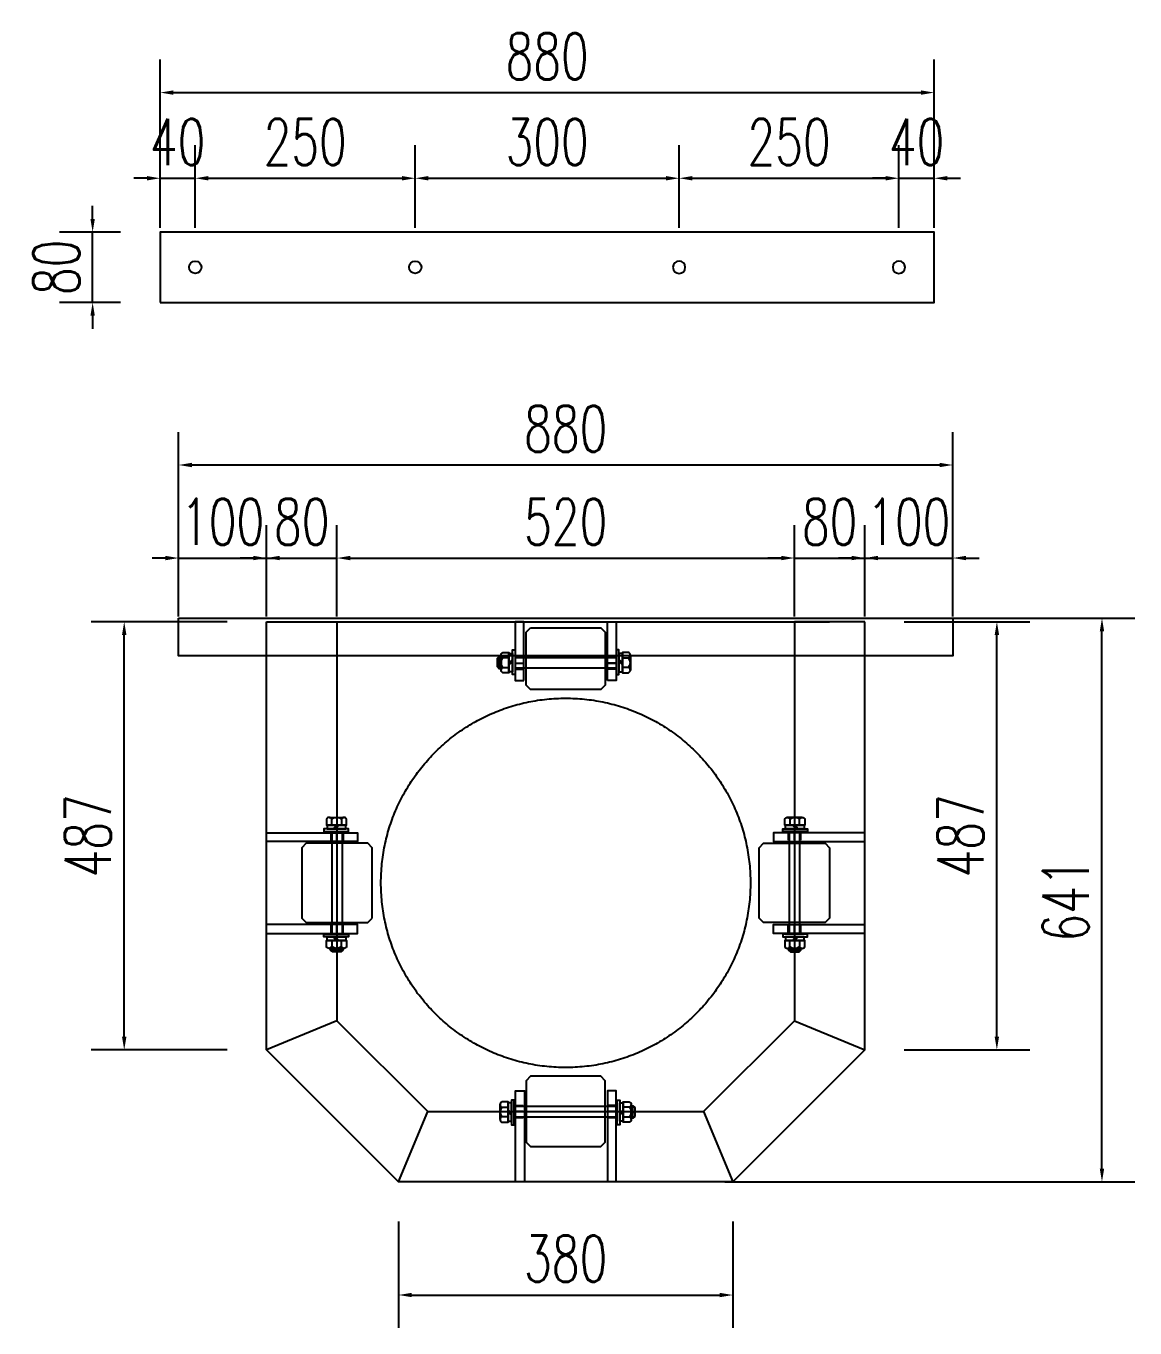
# Model space of a CAD drawing. Header units: millimetres. Extents: x 20612 to 158249, y -13511 to 156976.
# Drawn here: x 57748 to 59008, y 41501 to 42981 of the extents above; entities that cross this region are included whole.
import ezdxf

# ---------------------------------------------------------------- set-up
doc = ezdxf.new("R2010")
doc.units = ezdxf.units.MM
doc.header["$LTSCALE"] = 10
doc.linetypes.add('ACAD_ISO03W100', pattern=[30, 12, -18])
doc.linetypes.add('HIDDEN', pattern=[9.525, 6.35, -3.175])
doc.layers.add('TR', color=6, linetype='HIDDEN')
doc.layers.add('W-STEEL_FRAME钢架', color=3, linetype='Continuous')
doc.styles.add('STANDARD_T3', font='simplex.shx', dxfattribs={"width": 0.7, "bigfont": 'hztxt.shx'})
doc.dimstyles.new('W&&15', dxfattribs={"dimtxt": 52.5, "dimasz": 15, "dimexe": 37.5, "dimexo": 45, "dimgap": 15, "dimtad": 1, "dimdec": 0, "dimzin": 0, "dimdsep": 46, "dimtxsty": 'STANDARD_T3', "dimcen": 0.09, "dimclrd": 1, "dimclre": 1, "dimclrt": 7, "dimazin": 2, "dimtfac": 1, "dimtdec": 0, "dimtix": 1, "dimtmove": 2, "dimatfit": 3, "dimfxl": 100, "dimtolj": 1, "dimtzin": 0, "dimarcsym": 0})

# ---------------------------------------------------------------- blocks, each defined once
blk = doc.blocks.new('*D761')
at = {"color": 1, "lineweight": -2, "transparency": 16777216}
for p, q in [((57921, 42352.7), (57921, 42519.4)), ((58801, 42352.7), (58801, 42519.4)), ((57936, 42481.9), (58786, 42481.9))]:
    blk.add_line(p, q, dxfattribs=at)
at = {"color": 1, "transparency": 16777216}
for points in [[(57936, 42484.4), (57936, 42479.4), (57921, 42481.9)], [(58786, 42484.4), (58786, 42479.4), (58801, 42481.9)]]:
    blk.add_solid(points, dxfattribs=at)
at = {"layer": 'Defpoints', "color": 0, "transparency": 16777216}
for p in [(58801, 42481.9), (57921, 42307.7), (58801, 42307.7)]:
    blk.add_point(p, dxfattribs=at)
at = {"color": 7, "transparency": 16777216, "insert": (58361, 42523.1), "char_height": 52.5, "attachment_point": 5, "style": 'STANDARD_T3'}
blk.add_mtext('\\A1;880', dxfattribs=at)
blk = doc.blocks.new('*D762')
at = {"color": 1, "lineweight": -2, "transparency": 16777216}
for p, q in [((57976, 42303.7), (57821.6, 42303.7)), ((57859.1, 41831.7), (57859.1, 42288.7)), ((57976, 41816.7), (57821.6, 41816.7))]:
    blk.add_line(p, q, dxfattribs=at)
at = {"color": 1, "transparency": 16777216}
for points in [[(57856.6, 42288.7), (57861.6, 42288.7), (57859.1, 42303.7)], [(57856.6, 41831.7), (57861.6, 41831.7), (57859.1, 41816.7)]]:
    blk.add_solid(points, dxfattribs=at)
at = {"layer": 'Defpoints', "color": 0, "transparency": 16777216}
for p in [(57859.1, 42303.7), (58021, 42303.7), (58021, 41816.7)]:
    blk.add_point(p, dxfattribs=at)
at = {"color": 7, "transparency": 16777216, "insert": (57817.8, 42060.2), "char_height": 52.5, "attachment_point": 5, "rotation": 90, "style": 'STANDARD_T3'}
blk.add_mtext('\\A1;487', dxfattribs=at)
blk = doc.blocks.new('*D763')
at = {"color": 1, "lineweight": -2, "transparency": 16777216}
for p, q in [((58171, 41621.7), (58171, 41500.5)), ((58551, 41621.7), (58551, 41500.5)), ((58186, 41538), (58536, 41538))]:
    blk.add_line(p, q, dxfattribs=at)
at = {"color": 1, "transparency": 16777216}
for points in [[(58186, 41540.5), (58186, 41535.5), (58171, 41538)], [(58536, 41540.5), (58536, 41535.5), (58551, 41538)]]:
    blk.add_solid(points, dxfattribs=at)
at = {"layer": 'Defpoints', "color": 0, "transparency": 16777216}
for p in [(58171, 41666.7), (58551, 41666.7), (58551, 41538)]:
    blk.add_point(p, dxfattribs=at)
at = {"color": 7, "transparency": 16777216, "insert": (58361, 41579.3), "char_height": 52.5, "attachment_point": 5, "style": 'STANDARD_T3'}
blk.add_mtext('\\A1;380', dxfattribs=at)
blk = doc.blocks.new('*D764')
at = {"color": 1, "lineweight": -2, "transparency": 16777216}
for p, q in [((58746, 42303.7), (58888.7, 42303.7)), ((58851.2, 41831.7), (58851.2, 42288.7)), ((58746, 41816.7), (58888.7, 41816.7))]:
    blk.add_line(p, q, dxfattribs=at)
at = {"color": 1, "transparency": 16777216}
for points in [[(58848.7, 42288.7), (58853.7, 42288.7), (58851.2, 42303.7)], [(58848.7, 41831.7), (58853.7, 41831.7), (58851.2, 41816.7)]]:
    blk.add_solid(points, dxfattribs=at)
at = {"layer": 'Defpoints', "color": 0, "transparency": 16777216}
for p in [(58701, 42303.7), (58851.2, 42303.7), (58701, 41816.7)]:
    blk.add_point(p, dxfattribs=at)
at = {"color": 7, "transparency": 16777216, "insert": (58809.9, 42060.2), "char_height": 52.5, "attachment_point": 5, "rotation": 90, "style": 'STANDARD_T3'}
blk.add_mtext('\\A1;487', dxfattribs=at)
blk = doc.blocks.new('*D765')
at = {"color": 1, "lineweight": -2, "transparency": 16777216}
for p, q in [((57921, 42309.7), (57921, 42413.6)), ((58021, 42309.7), (58021, 42413.6)), ((57906, 42376.1), (57891, 42376.1)), ((57921, 42376.1), (58021, 42376.1)), ((58036, 42376.1), (58051, 42376.1))]:
    blk.add_line(p, q, dxfattribs=at)
at = {"color": 1, "transparency": 16777216}
for points in [[(57906, 42378.6), (57906, 42373.6), (57921, 42376.1)], [(58036, 42378.6), (58036, 42373.6), (58021, 42376.1)]]:
    blk.add_solid(points, dxfattribs=at)
at = {"layer": 'Defpoints', "color": 0, "transparency": 16777216}
for p in [(58021, 42376.1), (57921, 42264.7), (58021, 42264.7)]:
    blk.add_point(p, dxfattribs=at)
at = {"color": 7, "transparency": 16777216, "insert": (57971, 42417.3), "char_height": 52.5, "attachment_point": 5, "style": 'STANDARD_T3'}
blk.add_mtext('\\A1;100', dxfattribs=at)
blk = doc.blocks.new('*D766')
at = {"color": 1, "lineweight": -2, "transparency": 16777216}
for p, q in [((58021, 42309.7), (58021, 42413.6)), ((58101, 42309.7), (58101, 42413.6)), ((58006, 42376.1), (57991, 42376.1)), ((58021, 42376.1), (58101, 42376.1)), ((58116, 42376.1), (58131, 42376.1))]:
    blk.add_line(p, q, dxfattribs=at)
at = {"color": 1, "transparency": 16777216}
for points in [[(58006, 42378.6), (58006, 42373.6), (58021, 42376.1)], [(58116, 42378.6), (58116, 42373.6), (58101, 42376.1)]]:
    blk.add_solid(points, dxfattribs=at)
at = {"layer": 'Defpoints', "color": 0, "transparency": 16777216}
for p in [(58101, 42376.1), (58021, 42264.7), (58101, 42264.7)]:
    blk.add_point(p, dxfattribs=at)
at = {"color": 7, "transparency": 16777216, "insert": (58061, 42417.3), "char_height": 52.5, "attachment_point": 5, "style": 'STANDARD_T3'}
blk.add_mtext('\\A1;80', dxfattribs=at)
blk = doc.blocks.new('*D767')
at = {"color": 1, "lineweight": -2, "transparency": 16777216}
for p, q in [((58101, 42309.7), (58101, 42413.6)), ((58621, 42309.7), (58621, 42413.6)), ((58116, 42376.1), (58606, 42376.1))]:
    blk.add_line(p, q, dxfattribs=at)
at = {"color": 1, "transparency": 16777216}
for points in [[(58116, 42378.6), (58116, 42373.6), (58101, 42376.1)], [(58606, 42378.6), (58606, 42373.6), (58621, 42376.1)]]:
    blk.add_solid(points, dxfattribs=at)
at = {"layer": 'Defpoints', "color": 0, "transparency": 16777216}
for p in [(58621, 42376.1), (58101, 42264.7), (58621, 42264.7)]:
    blk.add_point(p, dxfattribs=at)
at = {"color": 7, "transparency": 16777216, "insert": (58361, 42417.3), "char_height": 52.5, "attachment_point": 5, "style": 'STANDARD_T3'}
blk.add_mtext('\\A1;520', dxfattribs=at)
blk = doc.blocks.new('*D768')
at = {"color": 1, "lineweight": -2, "transparency": 16777216}
for p, q in [((58621, 42309.7), (58621, 42413.6)), ((58701, 42309.7), (58701, 42413.6)), ((58606, 42376.1), (58591, 42376.1)), ((58621, 42376.1), (58701, 42376.1)), ((58716, 42376.1), (58731, 42376.1))]:
    blk.add_line(p, q, dxfattribs=at)
at = {"color": 1, "transparency": 16777216}
for points in [[(58606, 42378.6), (58606, 42373.6), (58621, 42376.1)], [(58716, 42378.6), (58716, 42373.6), (58701, 42376.1)]]:
    blk.add_solid(points, dxfattribs=at)
at = {"layer": 'Defpoints', "color": 0, "transparency": 16777216}
for p in [(58701, 42376.1), (58621, 42264.7), (58701, 42264.7)]:
    blk.add_point(p, dxfattribs=at)
at = {"color": 7, "transparency": 16777216, "insert": (58661, 42417.3), "char_height": 52.5, "attachment_point": 5, "style": 'STANDARD_T3'}
blk.add_mtext('\\A1;80', dxfattribs=at)
blk = doc.blocks.new('*D769')
at = {"color": 1, "lineweight": -2, "transparency": 16777216}
for p, q in [((58701, 42309.7), (58701, 42413.6)), ((58801, 42309.7), (58801, 42413.6)), ((58686, 42376.1), (58671, 42376.1)), ((58701, 42376.1), (58801, 42376.1)), ((58816, 42376.1), (58831, 42376.1))]:
    blk.add_line(p, q, dxfattribs=at)
at = {"color": 1, "transparency": 16777216}
for points in [[(58686, 42378.6), (58686, 42373.6), (58701, 42376.1)], [(58816, 42378.6), (58816, 42373.6), (58801, 42376.1)]]:
    blk.add_solid(points, dxfattribs=at)
at = {"layer": 'Defpoints', "color": 0, "transparency": 16777216}
for p in [(58801, 42376.1), (58701, 42264.7), (58801, 42264.7)]:
    blk.add_point(p, dxfattribs=at)
at = {"color": 7, "transparency": 16777216, "insert": (58751, 42417.3), "char_height": 52.5, "attachment_point": 5, "style": 'STANDARD_T3'}
blk.add_mtext('\\A1;100', dxfattribs=at)
blk = doc.blocks.new('*U770')
blk.add_circle((0, 0), 7)
blk = doc.blocks.new('*U771')
at = {"color": 0, "linetype": 'ByBlock', "lineweight": -2, "transparency": 16777216}
for p in [(0, 0), (250, 0)]:
    blk.add_blockref('*U770', p, dxfattribs=at)
blk = doc.blocks.new('*U772')
blk.add_circle((0, 0), 7)
blk = doc.blocks.new('*U773')
at = {"color": 0, "linetype": 'ByBlock', "lineweight": -2, "transparency": 16777216}
for p in [(0, 0), (250, 0)]:
    blk.add_blockref('*U772', p, dxfattribs=at)
blk = doc.blocks.new('*D774')
at = {"color": 1, "lineweight": -2, "transparency": 16777216}
for p, q in [((57899.9, 42751.7), (57899.9, 42845.5)), ((57939.9, 42751.7), (57939.9, 42845.5)), ((57884.9, 42808), (57869.9, 42808)), ((57899.9, 42808), (57939.9, 42808)), ((57954.9, 42808), (57969.9, 42808))]:
    blk.add_line(p, q, dxfattribs=at)
at = {"color": 1, "transparency": 16777216}
for points in [[(57884.9, 42810.5), (57884.9, 42805.5), (57899.9, 42808)], [(57954.9, 42810.5), (57954.9, 42805.5), (57939.9, 42808)]]:
    blk.add_solid(points, dxfattribs=at)
at = {"layer": 'Defpoints', "color": 0, "transparency": 16777216}
for p in [(57939.9, 42808), (57899.9, 42706.7), (57939.9, 42706.7)]:
    blk.add_point(p, dxfattribs=at)
at = {"color": 7, "transparency": 16777216, "insert": (57919.9, 42849.3), "char_height": 52.5, "attachment_point": 5, "style": 'STANDARD_T3'}
blk.add_mtext('\\A1;40', dxfattribs=at)
blk = doc.blocks.new('*D775')
at = {"color": 1, "lineweight": -2, "transparency": 16777216}
for p, q in [((57939.9, 42751.7), (57939.9, 42845.5)), ((58189.9, 42751.7), (58189.9, 42845.5)), ((57954.9, 42808), (58174.9, 42808))]:
    blk.add_line(p, q, dxfattribs=at)
at = {"color": 1, "transparency": 16777216}
for points in [[(57954.9, 42810.5), (57954.9, 42805.5), (57939.9, 42808)], [(58174.9, 42810.5), (58174.9, 42805.5), (58189.9, 42808)]]:
    blk.add_solid(points, dxfattribs=at)
at = {"layer": 'Defpoints', "color": 0, "transparency": 16777216}
for p in [(58189.9, 42808), (57939.9, 42706.7), (58189.9, 42706.7)]:
    blk.add_point(p, dxfattribs=at)
at = {"color": 7, "transparency": 16777216, "insert": (58064.9, 42849.3), "char_height": 52.5, "attachment_point": 5, "style": 'STANDARD_T3'}
blk.add_mtext('\\A1;250', dxfattribs=at)
blk = doc.blocks.new('*D776')
at = {"color": 1, "lineweight": -2, "transparency": 16777216}
for p, q in [((58189.9, 42751.7), (58189.9, 42845.5)), ((58489.9, 42751.7), (58489.9, 42845.5)), ((58204.9, 42808), (58474.9, 42808))]:
    blk.add_line(p, q, dxfattribs=at)
at = {"color": 1, "transparency": 16777216}
for points in [[(58204.9, 42810.5), (58204.9, 42805.5), (58189.9, 42808)], [(58474.9, 42810.5), (58474.9, 42805.5), (58489.9, 42808)]]:
    blk.add_solid(points, dxfattribs=at)
at = {"layer": 'Defpoints', "color": 0, "transparency": 16777216}
for p in [(58489.9, 42808), (58189.9, 42706.7), (58489.9, 42706.7)]:
    blk.add_point(p, dxfattribs=at)
at = {"color": 7, "transparency": 16777216, "insert": (58339.9, 42849.3), "char_height": 52.5, "attachment_point": 5, "style": 'STANDARD_T3'}
blk.add_mtext('\\A1;300', dxfattribs=at)
blk = doc.blocks.new('*D777')
at = {"color": 1, "lineweight": -2, "transparency": 16777216}
for p, q in [((58489.9, 42751.7), (58489.9, 42845.5)), ((58739.9, 42751.7), (58739.9, 42845.5)), ((58504.9, 42808), (58724.9, 42808))]:
    blk.add_line(p, q, dxfattribs=at)
at = {"color": 1, "transparency": 16777216}
for points in [[(58504.9, 42810.5), (58504.9, 42805.5), (58489.9, 42808)], [(58724.9, 42810.5), (58724.9, 42805.5), (58739.9, 42808)]]:
    blk.add_solid(points, dxfattribs=at)
at = {"layer": 'Defpoints', "color": 0, "transparency": 16777216}
for p in [(58739.9, 42808), (58489.9, 42706.7), (58739.9, 42706.7)]:
    blk.add_point(p, dxfattribs=at)
at = {"color": 7, "transparency": 16777216, "insert": (58614.9, 42849.3), "char_height": 52.5, "attachment_point": 5, "style": 'STANDARD_T3'}
blk.add_mtext('\\A1;250', dxfattribs=at)
blk = doc.blocks.new('*D778')
at = {"color": 1, "lineweight": -2, "transparency": 16777216}
for p, q in [((58739.9, 42751.7), (58739.9, 42845.5)), ((58779.9, 42751.7), (58779.9, 42845.5)), ((58724.9, 42808), (58709.9, 42808)), ((58739.9, 42808), (58779.9, 42808)), ((58794.9, 42808), (58809.9, 42808))]:
    blk.add_line(p, q, dxfattribs=at)
at = {"color": 1, "transparency": 16777216}
for points in [[(58724.9, 42810.5), (58724.9, 42805.5), (58739.9, 42808)], [(58794.9, 42810.5), (58794.9, 42805.5), (58779.9, 42808)]]:
    blk.add_solid(points, dxfattribs=at)
at = {"layer": 'Defpoints', "color": 0, "transparency": 16777216}
for p in [(58779.9, 42808), (58739.9, 42706.7), (58779.9, 42706.7)]:
    blk.add_point(p, dxfattribs=at)
at = {"color": 7, "transparency": 16777216, "insert": (58759.9, 42849.3), "char_height": 52.5, "attachment_point": 5, "style": 'STANDARD_T3'}
blk.add_mtext('\\A1;40', dxfattribs=at)
blk = doc.blocks.new('*D779')
at = {"color": 1, "lineweight": -2, "transparency": 16777216}
for p, q in [((57823.2, 42761.7), (57823.2, 42776.7)), ((57854.9, 42746.7), (57785.7, 42746.7)), ((57823.2, 42666.7), (57823.2, 42746.7)), ((57854.9, 42666.7), (57785.7, 42666.7)), ((57823.2, 42651.7), (57823.2, 42636.7))]:
    blk.add_line(p, q, dxfattribs=at)
at = {"color": 1, "transparency": 16777216}
for points in [[(57820.7, 42761.7), (57825.7, 42761.7), (57823.2, 42746.7)], [(57820.7, 42651.7), (57825.7, 42651.7), (57823.2, 42666.7)]]:
    blk.add_solid(points, dxfattribs=at)
at = {"layer": 'Defpoints', "color": 0, "transparency": 16777216}
for p in [(57823.2, 42746.7), (57899.9, 42746.7), (57899.9, 42666.7)]:
    blk.add_point(p, dxfattribs=at)
at = {"color": 7, "transparency": 16777216, "insert": (57782, 42706.7), "char_height": 52.5, "attachment_point": 5, "rotation": 90, "style": 'STANDARD_T3'}
blk.add_mtext('\\A1;80', dxfattribs=at)
blk = doc.blocks.new('*D780')
at = {"color": 1, "lineweight": -2, "transparency": 16777216}
for p, q in [((57899.9, 42791.7), (57899.9, 42942.9)), ((58779.9, 42791.7), (58779.9, 42942.9)), ((57914.9, 42905.4), (58764.9, 42905.4))]:
    blk.add_line(p, q, dxfattribs=at)
at = {"color": 1, "transparency": 16777216}
for points in [[(57914.9, 42907.9), (57914.9, 42902.9), (57899.9, 42905.4)], [(58764.9, 42907.9), (58764.9, 42902.9), (58779.9, 42905.4)]]:
    blk.add_solid(points, dxfattribs=at)
at = {"layer": 'Defpoints', "color": 0, "transparency": 16777216}
for p in [(58779.9, 42905.4), (57899.9, 42746.7), (58779.9, 42746.7)]:
    blk.add_point(p, dxfattribs=at)
at = {"color": 7, "transparency": 16777216, "insert": (58339.9, 42946.6), "char_height": 52.5, "attachment_point": 5, "style": 'STANDARD_T3'}
blk.add_mtext('\\A1;880', dxfattribs=at)
blk = doc.blocks.new('*D781')
at = {"color": 1, "lineweight": -2, "transparency": 16777216}
for p, q in [((58541.9, 42307.7), (59008.2, 42307.7)), ((58970.7, 41681.7), (58970.7, 42292.7)), ((58541.9, 41666.7), (59008.2, 41666.7))]:
    blk.add_line(p, q, dxfattribs=at)
at = {"color": 1, "transparency": 16777216}
for points in [[(58968.2, 42292.7), (58973.2, 42292.7), (58970.7, 42307.7)], [(58968.2, 41681.7), (58973.2, 41681.7), (58970.7, 41666.7)]]:
    blk.add_solid(points, dxfattribs=at)
at = {"layer": 'Defpoints', "color": 0, "transparency": 16777216}
for p in [(58496.9, 42307.7), (58970.7, 42307.7), (58496.9, 41666.7)]:
    blk.add_point(p, dxfattribs=at)
at = {"color": 7, "transparency": 16777216, "insert": (58929.4, 41987.2), "char_height": 52.5, "attachment_point": 5, "rotation": 90, "style": 'STANDARD_T3'}
blk.add_mtext('\\A1;641', dxfattribs=at)

msp = doc.modelspace()

# ---------------------------------------------------------------- linework, layer by layer
at = {"color": 4}
for p, q in [((58287.5, 42257.2), (58283.5, 42257.2)), ((58284.5, 42263.2), (58287.5, 42263.2)), ((58287.5, 42251.2), (58284.5, 42251.2)), ((58094.5, 41929.2), (58094.5, 41932.2)), ((58100.5, 41932.2), (58100.5, 41928.2)), ((58106.5, 41932.2), (58106.5, 41929.2)), ((58615.5, 41932.2), (58615.5, 41929.2)), ((58621.5, 41932.2), (58621.5, 41928.2)), ((58627.5, 41929.2), (58627.5, 41932.2)), ((58435.5, 41752.1), (58438.5, 41752.1)), ((58435.5, 41746.1), (58439.5, 41746.1)), ((58438.5, 41740.1), (58435.5, 41740.1))]:
    msp.add_line(p, q, dxfattribs=at)
for p, q in [((58296.5, 42262.7), (58289.5, 42262.7)), ((58300.5, 42260.5), (58296.5, 42257.2)), ((58300.5, 42258.2), (58296.5, 42254.9)), ((58421.5, 42260.5), (58425.5, 42257.2)), ((58421.5, 42258.2), (58425.5, 42254.9)), ((58425.5, 42262.7), (58432.5, 42262.7)), ((58434.5, 42265.7), (58434.5, 42248.1)), ((58289.5, 42251.7), (58296.5, 42251.7)), ((58432.5, 42251.7), (58425.5, 42251.7)), ((58092, 42081.2), (58109.5, 42081.2)), ((58095, 42072.2), (58095, 42079.2)), ((58106, 42079.2), (58106, 42072.2)), ((58630, 42081.2), (58612.4, 42081.2)), ((58616, 42079.2), (58616, 42072.2)), ((58627, 42072.2), (58627, 42079.2)), ((58097.1, 42068.2), (58100.5, 42072.2)), ((58099.4, 42068.2), (58102.8, 42072.2)), ((58622.5, 42068.2), (58619.2, 42072.2)), ((58624.8, 42068.2), (58621.5, 42072.2)), ((58097.1, 41945.2), (58100.5, 41941.2)), ((58099.4, 41945.2), (58102.8, 41941.2)), ((58622.5, 41945.2), (58619.2, 41941.2)), ((58624.8, 41945.2), (58621.5, 41941.2)), ((58095, 41941.2), (58095, 41934.2)), ((58106, 41934.2), (58106, 41941.2)), ((58616, 41934.2), (58616, 41941.2)), ((58627, 41941.2), (58627, 41934.2)), ((58286.5, 41737.6), (58286.5, 41755.2)), ((58288.5, 41751.6), (58295.5, 41751.6)), ((58295.5, 41740.6), (58288.5, 41740.6)), ((58299.5, 41745.1), (58295.5, 41748.5)), ((58299.5, 41742.8), (58295.5, 41746.1)), ((58422.5, 41745.1), (58426.5, 41748.5)), ((58422.5, 41742.8), (58426.5, 41746.1)), ((58433.5, 41751.6), (58426.5, 41751.6)), ((58426.5, 41740.6), (58433.5, 41740.6))]:
    msp.add_line(p, q)
at = {"color": 1}
for p, q in [((58313.5, 42263.7), (58303.5, 42263.7)), ((58418.5, 42263.7), (58408.5, 42263.7)), ((58408.5, 42263.7), (58418.5, 42263.7)), ((58303.5, 42249.7), (58313.5, 42249.7)), ((58418.5, 42249.7), (58408.5, 42249.7)), ((58418.5, 42249.7), (58408.5, 42249.7)), ((58094, 42065.2), (58094, 42055.2)), ((58108, 42065.2), (58108, 42055.2)), ((58614, 42065.2), (58614, 42055.2)), ((58628, 42065.2), (58628, 42055.2)), ((58094, 41958.2), (58094, 41948.2)), ((58108, 41948.2), (58108, 41958.2)), ((58614, 41948.2), (58614, 41958.2)), ((58628, 41958.2), (58628, 41948.2)), ((58302.5, 41753.7), (58312.5, 41753.7)), ((58419.5, 41753.7), (58409.5, 41753.7)), ((58302.5, 41739.7), (58312.5, 41739.7)), ((58409.5, 41739.7), (58419.5, 41739.7))]:
    msp.add_line(p, q, dxfattribs=at)
at = {"color": 2}
for p, q in [((58303.5, 42256.7), (58313.5, 42256.7)), ((58408.5, 42256.7), (58418.5, 42256.7)), ((58418.5, 42256.7), (58408.5, 42256.7)), ((58101, 42055.2), (58101, 42065.2)), ((58621, 42055.2), (58621, 42065.2)), ((58101, 41948.2), (58101, 41958.2)), ((58621, 41948.2), (58621, 41958.2)), ((58312.5, 41746.7), (58302.5, 41746.7)), ((58419.5, 41746.7), (58409.5, 41746.7))]:
    msp.add_line(p, q, dxfattribs=at)
at = {"color": 6, "linetype": 'ACAD_ISO03W100'}
for p, q in [((58418, 42262.7), (58304, 42262.7)), ((58418, 42250.7), (58304, 42250.7)), ((58095, 42063.4), (58095, 41949.4)), ((58107, 42063.4), (58107, 41949.4)), ((58615, 42063.4), (58615, 41949.4)), ((58627, 42063.4), (58627, 41949.4)), ((58304.2, 41752.7), (58418.2, 41752.7)), ((58304.2, 41740.7), (58418.2, 41740.7))]:
    msp.add_line(p, q, dxfattribs=at)
for points in [[(58313.5, 42236.7), (58313.5, 42303.7), (58303.5, 42303.7), (58303.5, 42236.7)], [(58408.5, 42236.7), (58408.5, 42303.7), (58418.5, 42303.7), (58418.5, 42236.7)], [(58321, 42296.7), (58401, 42296.7), (58406, 42291.7), (58406, 42231.7), (58401, 42226.7), (58321, 42226.7), (58316, 42231.7), (58316, 42291.7)], [(58283.5, 42262.2), (58285.5, 42264.2), (58285.5, 42250.2), (58283.5, 42252.2)], [(58287.5, 42265.7), (58287.5, 42262.7), (58287.5, 42251.7), (58287.5, 42248.7)], [(58141, 41966.7), (58141, 42046.7), (58136, 42051.7), (58066, 42051.7), (58061, 42046.7), (58061, 41966.7), (58066, 41961.7), (58136, 41961.7)], [(58581, 41966.7), (58581, 42046.7), (58586, 42051.7), (58656, 42051.7), (58661, 42046.7), (58661, 41966.7), (58656, 41961.7), (58586, 41961.7)], [(58092, 41932.2), (58095, 41932.2), (58106, 41932.2), (58109, 41932.2)], [(58095.5, 41928.2), (58093.5, 41930.2), (58107.5, 41930.2), (58105.5, 41928.2)], [(58630, 41932.2), (58627, 41932.2), (58616, 41932.2), (58613, 41932.2)], [(58626.5, 41928.2), (58628.5, 41930.2), (58614.5, 41930.2), (58616.5, 41928.2)], [(58401, 41786.7), (58321, 41786.7), (58316, 41781.7), (58316, 41711.7), (58321, 41706.7), (58401, 41706.7), (58406, 41711.7), (58406, 41781.7)], [(58435.5, 41737.6), (58435.5, 41740.6), (58435.5, 41751.6), (58435.5, 41754.6)], [(58439.5, 41741.1), (58437.5, 41739.1), (58437.5, 41753.1), (58439.5, 41751.1)]]:
    msp.add_lwpolyline(points, close=True)
for points in [[(58300.5, 42243.7), (58300.5, 42271.7), (58303.5, 42271.7), (58303.5, 42243.7), (58300.5, 42243.7), (58300.5, 42244.7)], [(58421.5, 42243.7), (58421.5, 42271.7), (58418.5, 42271.7), (58418.5, 42243.7), (58421.5, 42243.7), (58421.5, 42244.7)], [(58285.5, 42264.2), (58287.5, 42264.2), (58287.5, 42250.2), (58285.5, 42250.2)], [(58114, 42068.2), (58086, 42068.2), (58086, 42065.2), (58114, 42065.2), (58114, 42068.2), (58113, 42068.2)], [(58608, 42068.2), (58636, 42068.2), (58636, 42065.2), (58608, 42065.2), (58608, 42068.2), (58609, 42068.2)], [(58114, 41945.2), (58086, 41945.2), (58086, 41948.2), (58114, 41948.2), (58114, 41945.2), (58113, 41945.2)], [(58608, 41945.2), (58636, 41945.2), (58636, 41948.2), (58608, 41948.2), (58608, 41945.2), (58609, 41945.2)], [(58093.5, 41930.2), (58093.5, 41932.2), (58107.5, 41932.2), (58107.5, 41930.2)], [(58628.5, 41930.2), (58628.5, 41932.2), (58614.5, 41932.2), (58614.5, 41930.2)], [(58299.5, 41759.6), (58299.5, 41731.6), (58302.5, 41731.6), (58302.5, 41759.6), (58299.5, 41759.6), (58299.5, 41758.6)], [(58422.5, 41759.6), (58422.5, 41731.6), (58419.5, 41731.6), (58419.5, 41759.6), (58422.5, 41759.6), (58422.5, 41758.6)], [(58437.5, 41739.1), (58435.5, 41739.1), (58435.5, 41753.1), (58437.5, 41753.1)]]:
    msp.add_lwpolyline(points)
for points in [[(58289.5, 42268.7), (58296.5, 42268.7), (58296.5, 42267.7), (58300.5, 42267.7), (58300.5, 42246.7), (58296.5, 42246.7), (58296.5, 42267.7), (58296.5, 42245.7), (58289.5, 42245.7, -0.666667), (58289.5, 42251.7, -0.363636), (58289.5, 42262.7, -0.666667)], [(58432.5, 42268.7), (58425.5, 42268.7), (58425.5, 42267.7), (58421.5, 42267.7), (58421.5, 42246.7), (58425.5, 42246.7), (58425.5, 42267.7), (58425.5, 42245.7), (58432.5, 42245.7, 0.666667), (58432.5, 42251.7, 0.363636), (58432.5, 42262.7, 0.666667)], [(58089, 42079.2), (58089, 42072.2), (58090, 42072.2), (58090, 42068.2), (58111, 42068.2), (58111, 42072.2), (58090, 42072.2), (58112, 42072.2), (58112, 42079.2, 0.666667), (58106, 42079.2, 0.363636), (58095, 42079.2, 0.666667)], [(58633, 42079.2), (58633, 42072.2), (58632, 42072.2), (58632, 42068.2), (58611, 42068.2), (58611, 42072.2), (58632, 42072.2), (58610, 42072.2), (58610, 42079.2, -0.666667), (58616, 42079.2, -0.363636), (58627, 42079.2, -0.666667)], [(58089, 41934.2), (58089, 41941.2), (58090, 41941.2), (58090, 41945.2), (58111, 41945.2), (58111, 41941.2), (58090, 41941.2), (58112, 41941.2), (58112, 41934.2, -0.666667), (58106, 41934.2, -0.363636), (58095, 41934.2, -0.666667)], [(58633, 41934.2), (58633, 41941.2), (58632, 41941.2), (58632, 41945.2), (58611, 41945.2), (58611, 41941.2), (58632, 41941.2), (58610, 41941.2), (58610, 41934.2, 0.666667), (58616, 41934.2, 0.363636), (58627, 41934.2, 0.666667)], [(58288.5, 41734.6), (58295.5, 41734.6), (58295.5, 41735.6), (58299.5, 41735.6), (58299.5, 41756.6), (58295.5, 41756.6), (58295.5, 41735.6), (58295.5, 41757.6), (58288.5, 41757.6, 0.666667), (58288.5, 41751.6, 0.363636), (58288.5, 41740.6, 0.666667)], [(58433.5, 41734.6), (58426.5, 41734.6), (58426.5, 41735.6), (58422.5, 41735.6), (58422.5, 41756.6), (58426.5, 41756.6), (58426.5, 41735.6), (58426.5, 41757.6), (58433.5, 41757.6, -0.666667), (58433.5, 41751.6, -0.363636), (58433.5, 41740.6, -0.666667)]]:
    msp.add_lwpolyline(points, format="xyb", close=True)
at = {"color": 0}
for points in [[(58021, 42063.7), (58124.5, 42063.7), (58124.5, 42053.7), (58021, 42053.7)], [(58701, 42063.7), (58597.4, 42063.7), (58597.4, 42053.7), (58701, 42053.7)], [(58021, 41949.2), (58124.5, 41949.2), (58124.5, 41959.2), (58021, 41959.2)], [(58701, 41949.2), (58597.4, 41949.2), (58597.4, 41959.2), (58701, 41959.2)], [(58304, 41666.7), (58304, 41770.2), (58314, 41770.2), (58314, 41666.7)], [(58418.5, 41666.7), (58418.5, 41770.2), (58408.5, 41770.2), (58408.5, 41666.7)]]:
    msp.add_lwpolyline(points, dxfattribs=at)
at = {"layer": 'TR', "ltscale": 100}
msp.add_circle((58361, 42006.7), 210, dxfattribs=at)
at = {"layer": 'W-STEEL_FRAME钢架'}
for p, q in [((58061, 42303.7), (58661, 42303.7)), ((58204.1, 41746.7), (58101, 41849.8)), ((58517.8, 41746.7), (58621, 41849.8)), ((58171, 41666.7), (58021, 41816.7)), ((58551, 41666.7), (58701, 41816.7))]:
    msp.add_line(p, q, dxfattribs=at)
for points in [[(57899.9, 42666.7), (58779.9, 42666.7), (58779.9, 42746.7), (57899.9, 42746.7)], [(57921, 42307.7), (58801, 42307.7), (58801, 42264.7), (57921, 42264.7)], [(58021, 42303.7), (58101, 42303.7), (58101, 41849.8), (58021, 41816.7)], [(58701, 42303.7), (58621, 42303.7), (58621, 41849.8), (58701, 41816.7)], [(58204.1, 41746.7), (58517.8, 41746.7), (58551, 41666.7), (58171, 41666.7)]]:
    msp.add_lwpolyline(points, close=True, dxfattribs=at)

# ---------------------------------------------------------------- block references
msp.add_blockref('*U771', (57939.9, 42706.7))
at = {"xscale": -1}
msp.add_blockref('*U773', (58739.9, 42706.7), dxfattribs=at)

# ---------------------------------------------------------------- dimensions: what is measured, and where the dimension line sits
for base, p1, p2, picture, middle in [((58779.9, 42905.4), (57899.9, 42746.7), (58779.9, 42746.7), '*D780', (58339.9, 42946.6)), ((57939.9, 42808), (57899.9, 42706.7), (57939.9, 42706.7), '*D774', (57919.9, 42849.3)), ((58189.9, 42808), (57939.9, 42706.7), (58189.9, 42706.7), '*D775', (58064.9, 42849.3)), ((58489.9, 42808), (58189.9, 42706.7), (58489.9, 42706.7), '*D776', (58339.9, 42849.3)), ((58739.9, 42808), (58489.9, 42706.7), (58739.9, 42706.7), '*D777', (58614.9, 42849.3)), ((58779.9, 42808), (58739.9, 42706.7), (58779.9, 42706.7), '*D778', (58759.9, 42849.3)), ((58801, 42481.9), (57921, 42307.7), (58801, 42307.7), '*D761', (58361, 42523.1)), ((58021, 42376.1), (57921, 42264.7), (58021, 42264.7), '*D765', (57971, 42417.3)), ((58101, 42376.1), (58021, 42264.7), (58101, 42264.7), '*D766', (58061, 42417.3)), ((58621, 42376.1), (58101, 42264.7), (58621, 42264.7), '*D767', (58361, 42417.3)), ((58701, 42376.1), (58621, 42264.7), (58701, 42264.7), '*D768', (58661, 42417.3)), ((58801, 42376.1), (58701, 42264.7), (58801, 42264.7), '*D769', (58751, 42417.3)), ((58551, 41538), (58171, 41666.7), (58551, 41666.7), '*D763', (58361, 41579.3))]:
    dim = msp.add_linear_dim(base=base, p1=p1, p2=p2, dimstyle='W&&15')
    dim.commit()
    dim.dimension.update_dxf_attribs({"geometry": picture, "text_midpoint": middle})
for base, p1, p2, picture, middle in [((57823.2, 42746.7), (57899.9, 42666.7), (57899.9, 42746.7), '*D779', (57782, 42706.7)), ((57859.1, 42303.7), (58021, 41816.7), (58021, 42303.7), '*D762', (57817.8, 42060.2)), ((58970.7, 42307.7), (58496.9, 41666.7), (58496.9, 42307.7), '*D781', (58929.4, 41987.2)), ((58851.2, 42303.7), (58701, 41816.7), (58701, 42303.7), '*D764', (58809.9, 42060.2))]:
    dim = msp.add_linear_dim(base=base, p1=p1, p2=p2, angle=90, dimstyle='W&&15')
    dim.commit()
    dim.dimension.update_dxf_attribs({"geometry": picture, "text_midpoint": middle})

doc.saveas('drawing.dxf')
